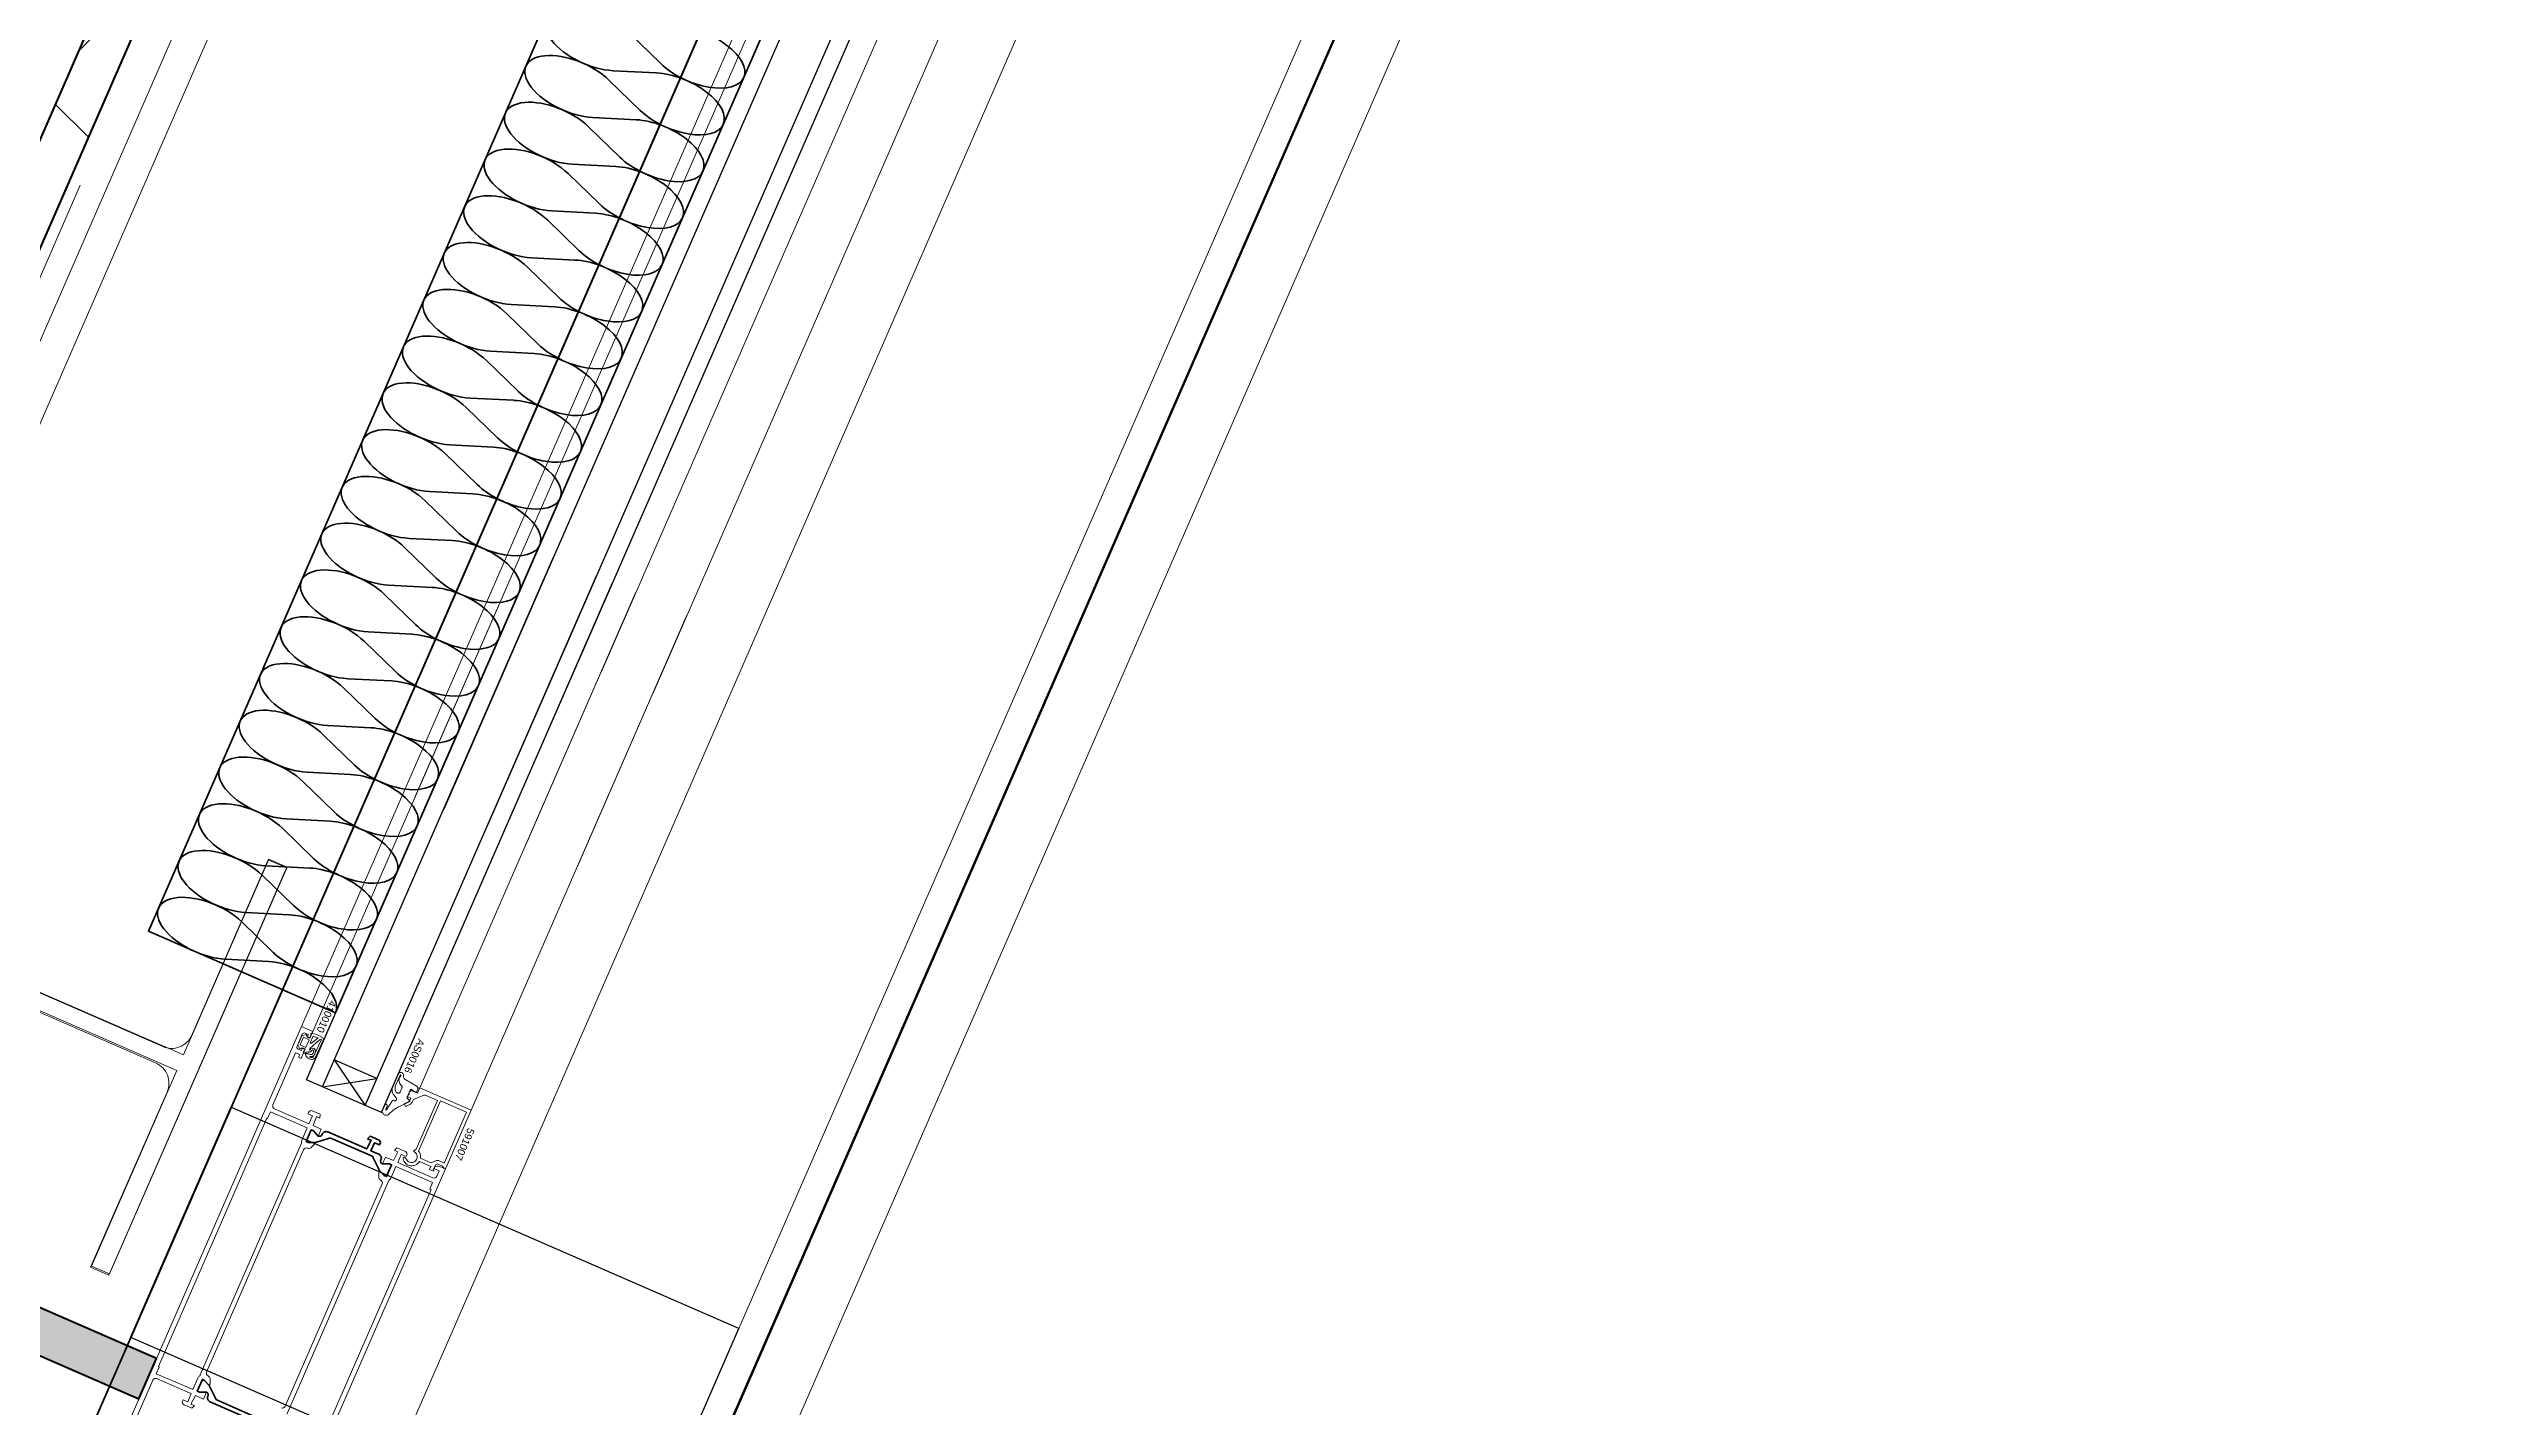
# Model space of a CAD drawing. Header units: millimetres. Extents: x -37281 to 954596, y -59787 to 956680.
# Drawn here: x 6685 to 7518, y -12154 to -11689 of the extents above; entities that cross this region are included whole.
import ezdxf
from ezdxf.enums import TextEntityAlignment as Align

# ---------------------------------------------------------------- set-up
doc = ezdxf.new("R2010")
doc.units = ezdxf.units.MM
doc.header["$MEASUREMENT"] = 0
doc.linetypes.add('Dot & Dashed', pattern=[670.277762, 352.777767, -176.388884, 0, -141.111112])
doc.linetypes.add('Double Dashed', pattern=[1093.611073, 529.166651, -211.666656, 141.111112, -211.666656])
for name, color, linetype, lineweight in [('0_Pen_No__2', 8, 'Continuous', 15), ('0_Pen_No__4', 7, 'Continuous', 20), ('0_Pen_No__5', 7, 'Continuous', 25), ('0_Pen_No__6', 7, 'Continuous', 35), ('0_Pen_No__7', 7, 'Continuous', 35), ('0_Pen_No__9', 7, 'Continuous', 13), ('A-25-M_Curtain_Wall_Pen_No__85', 8, 'Continuous', 20), ('COLUMN.IFC Import_Pen_No__2', 8, 'Continuous', 15), ('New_A-20-M_Floor_Slab_Pen_No__89', 8, 'Continuous', 20), ('New_A-20-M_Roof_Pen_No__93', 8, 'Continuous', 13), ('New_A-25-M_Curtain_Wall_Pen_No__90', 8, 'Continuous', 20), ('New_A-25-M_Wall_Ext_Pen_No__87', 8, 'Continuous', 20), ('New_A-25-M_Wall_Int_Pen_No__155', 5, 'Continuous', 35), ('New_ArchiCAD Windows_Pen_No__3', 7, 'Continuous', 18), ('New_ArchiCAD Zone Stamps_Pen_No__9', 7, 'Continuous', 13)]:
    doc.layers.add(name, color=color, linetype=linetype, lineweight=lineweight)
for name, color, linetype, lineweight, true_color in [('0_Pen_No__40', 7, 'Continuous', 35, 0x2a2a2a), ('0_Pen_No__54', 7, 'Continuous', 35, 0x444444), ('A-25-M_Wall_Int_Pen_No__107', 7, 'Continuous', 15, 0xa6a6a6), ('A-25-M_Wall_Int_Pen_No__27', 7, 'Continuous', 50, 0x2a2a2a), ('New_A-15-MG_Structural_Grid_Phase_2_Pen_No__222', 7, 'Continuous', 13, 0x65af33), ('New_A-25-M_Curtain_Wall_Pen_No__69', 7, 'Continuous', 20, 0x606060), ('New_A-25-M_Wall_Int_Pen_No__27', 7, 'Continuous', 50, 0x2a2a2a), ('New_A-35-M_FFE-Zone_Pen_No__74', 7, 'Continuous', 20, 0x606060), ('New_ArchiCAD Windows_Pen_No__23', 7, 'Continuous', 30, 0x2a2a2a)]:
    doc.layers.add(name, color=color, linetype=linetype, lineweight=lineweight, true_color=true_color)
for name, color, linetype in [('A-25-M_Wall_Int', 7, 'Continuous'), ('COLUMN.IFC Import', 7, 'Continuous'), ('New_A-15-MG_Structural_Grid_Phase_2', 7, 'Continuous'), ('New_A-20-M_Floor_Slab', 7, 'Continuous'), ('New_A-20-M_Roof', 7, 'Continuous'), ('New_A-25-M_Curtain_Wall', 7, 'Continuous'), ('New_A-25-M_Wall_Ext', 7, 'Continuous'), ('New_A-25-M_Wall_Int', 7, 'Continuous'), ('New_A-35-M_FFE-Zone', 7, 'Continuous'), ('New_ArchiCAD Windows', 7, 'Continuous')]:
    doc.layers.add(name, color=color, linetype=linetype)
doc.styles.add('GENERATED_STYLE_2', font='')
doc.styles.add('GENERATED_STYLE_3', font='')
doc.styles.add('GENERATED_STYLE_4', font='')
doc.styles.get('GENERATED_STYLE_2').set_extended_font_data('Arial', bold=True)
doc.styles.get('GENERATED_STYLE_3').set_extended_font_data('Arial')
doc.styles.get('GENERATED_STYLE_4').set_extended_font_data('Swis721 BT')
doc.dimstyles.new('GENERATED_STYLE__2', dxfattribs={"dimtxt": 0.18, "dimasz": 273.6, "dimexe": 0.18, "dimexo": 0.0625, "dimgap": 0.09, "dimtad": 0, "dimtih": 1, "dimtoh": 1, "dimdec": 4, "dimzin": 0, "dimdsep": 46, "dimcen": 0.09, "dimadec": 0, "dimazin": 0, "dimtfac": 1, "dimtdec": 4, "dimtmove": 0, "dimatfit": 3, "dimldrblk": 'ARROWHEAD_5', "dimfxl": 1, "dimtolj": 1, "dimtzin": 0, "dimarcsym": 0})

# ---------------------------------------------------------------- blocks, each defined once
blk = doc.blocks.new('Wall_2_3', base_point=(10092.6, -4631.3))
at = {"layer": 'New_A-25-M_Wall_Ext_Pen_No__87', "linetype": 'Continuous', "flags": 128}
for points in [[(10000.93, -4591.33), (2142.47, -22613.27)], [(2234.14, -22653.24), (10092.6, -4631.3)]]:
    blk.add_lwpolyline(points, dxfattribs=at)
blk = doc.blocks.new('Wall_4_3', base_point=(9982.59, -4632.6))
at = {"layer": 'New_A-25-M_Wall_Ext_Pen_No__87', "linetype": 'Continuous', "flags": 128}
for points in [[(4871.77, -16353.33), (9982.59, -4632.6)], [(7915.52, -8960.24), (4720.52, -16287.38)]]:
    blk.add_lwpolyline(points, dxfattribs=at)
blk = doc.blocks.new('Single Office_INB 2113_11_3', base_point=(4956.91, -9895.45))
at = {"layer": 'New_A-35-M_FFE-Zone_Pen_No__74', "linetype": 'Continuous'}
blk.add_line((6607.79, -11889.99), (7507.12, -9827.54), dxfattribs=at)
at = {"layer": 'New_ArchiCAD Zone Stamps_Pen_No__9'}
for tag, height, style, p in [('ROOM_NAME', 250, 'GENERATED_STYLE_2', (4455.73, -8801.04)), ('zoneNameLine2', 250, 'GENERATED_STYLE_2', (4267.3, -9233.17)), ('ROOM_NUMBER', 200, 'GENERATED_STYLE_3', (4078.87, -9653.88)), ('measuredAreaCode', 200, 'GENERATED_STYLE_3', (3921.84, -10013.99)), ('DUMMY_649', 200, 'GENERATED_STYLE_3', (4229.25, -10148.03)), ('DUMMY_650', 200, 'GENERATED_STYLE_3', (4578.76, -10300.44)), ('DUMMY_651', 133.33, 'GENERATED_STYLE_3', (4858.05, -10406.98))]:
    blk.add_attdef(tag, text='', height=height, rotation=336.44041, dxfattribs=dict(at, style=style)).set_placement(p, align=Align.TOP_LEFT)
blk = doc.blocks.new('Slab_4_3', base_point=(-34879.65, -33019.01))
at = {"layer": 'New_A-20-M_Floor_Slab_Pen_No__89', "linetype": 'Continuous', "flags": 128}
blk.add_lwpolyline([(19341.14, -30335.29), (10989.45, -26693.54), (10933.09, -26822.78), (1863.41, -22867.95), (9871.66, -4502.51), (4224.74, -2040.17), (4132.95, -2000.14), (2145.42, -6558.18), (-3141.98, -4252.62), (-10743.58, -11326.43), (-11126.43, -10915.01), (-34879.65, -33019.01)], dxfattribs=at)
blk = doc.blocks.new('Slab_8_3', base_point=(10933.09, -26822.78))
at = {"layer": 'New_A-20-M_Floor_Slab_Pen_No__89', "linetype": 'Continuous', "flags": 128}
blk.add_lwpolyline([(10933.09, -26822.78), (1863.41, -22867.95), (9871.66, -4502.51), (18941.33, -8457.33)], close=True, dxfattribs=at)
blk = doc.blocks.new('Triple Window 19[15]_3')
at = {"layer": 'New_ArchiCAD Windows_Pen_No__23', "linetype": 'Continuous'}
for p, q in [((6747.47, -12051.74), (6730.29, -12091.16)), ((6921.64, -12127.69), (6747.47, -12051.74)), ((6730.29, -12091.16), (6713.1, -12130.58)), ((6713.1, -12130.58), (6887.26, -12206.52)), ((6904.45, -12167.1), (6921.64, -12127.69))]:
    blk.add_line(p, q, dxfattribs=at)
at = {"layer": 'New_ArchiCAD Windows_Pen_No__3', "linetype": 'Continuous'}
for p, q in [((6958.76, -11154.4), (6019.46, -13308.51)), ((7090.02, -11266.18), (6747.47, -12051.74)), ((7293.33, -11300.29), (6354.03, -13454.4)), ((6921.64, -12127.69), (7264.18, -11342.12)), ((6713.1, -12130.58), (6375.55, -12904.68))]:
    blk.add_line(p, q, dxfattribs=at)
blk = doc.blocks.new('Wall_139_3', base_point=(10165.92, -4712.54))
at = {"layer": 'New_ArchiCAD Windows', "color": 251, "linetype": 'Continuous', "lineweight": 20, "true_color": 0x606060}
blk.add_blockref('Triple Window 19[15]_3', (0, 0), dxfattribs=at)
blk = doc.blocks.new('Wall_153_3', base_point=(6947.81, -11110.22))
at = {"layer": 'New_A-25-M_Wall_Int_Pen_No__155', "linetype": 'Continuous'}
h = blk.add_hatch(dxfattribs=at)
h.set_pattern_fill('Grid_5x5_Diagonal_0003', color=256, style=0, pattern_type=2)
h.set_pattern_definition([(45, (0, 0), (-35.35534, 35.35534), []), (135, (0, 0), (35.35534, 35.35534), [])])
h.paths.add_polyline_path([(6947.81, -11110.22), (6606.59, -11892.74), (6620.34, -11898.74), (6955.56, -11129.96)])
at = {"layer": 'New_A-25-M_Wall_Int_Pen_No__27', "linetype": 'Continuous', "flags": 128}
for points in [[(6947.81, -11110.22), (6606.59, -11892.74)], [(6620.34, -11898.74), (6955.56, -11129.96)], [(6606.59, -11892.74), (6620.34, -11898.74)]]:
    blk.add_lwpolyline(points, dxfattribs=at)
blk = doc.blocks.new('Wall_191_3', base_point=(6548.92, -12062.53))
at = {"layer": 'A-25-M_Wall_Int_Pen_No__107', "linetype": 'Continuous'}
blk.add_hatch(color=256, dxfattribs=at).paths.add_polyline_path([(6529.18, -12070.28), (6716.01, -12151.75), (6722, -12138), (6548.92, -12062.53)])
at = {"layer": 'A-25-M_Wall_Int_Pen_No__27', "linetype": 'Continuous', "flags": 128}
for points in [[(6722, -12138), (6548.92, -12062.53)], [(6529.18, -12070.28), (6716.01, -12151.75)], [(6716.01, -12151.75), (6722, -12138)]]:
    blk.add_lwpolyline(points, dxfattribs=at)
blk = doc.blocks.new('Morph_1_3')
at = {"layer": 'New_A-20-M_Roof_Pen_No__93', "linetype": 'Continuous', "flags": 128}
blk.add_lwpolyline([(2064.53, -22792.01), (10012.82, -4564.06)], dxfattribs=at)
blk = doc.blocks.new('Column 33')
at = {"layer": 'COLUMN.IFC Import_Pen_No__2', "linetype": 'Continuous'}
for p, q in [((-2.904, 76.2), (-76.1, 76.2)), ((-76.1, 76.2), (-76.1, 69.4)), ((-2.9, 69.4), (-2.904, 76.2)), ((-2.904, 76.2), (76.1, 76.2)), ((76.1, 76.2), (76.1, 69.4)), ((-76.1, 69.4), (-2.9, 69.4)), ((-2.9, 57.8), (-2.9, 69.4)), ((76.1, 69.4), (2.9, 69.4)), ((2.9, 69.4), (2.9, -69.4)), ((-2.9, -69.4), (-2.9, 57.8)), ((-76.1, -76.2), (-76.1, -69.4)), ((-76.1, -69.4), (-2.9, -69.4)), ((2.9, -69.4), (76.1, -69.4)), ((76.1, -69.4), (76.1, -76.2)), ((76.1, -76.2), (-76.1, -76.2))]:
    blk.add_line(p, q, dxfattribs=at)
blk = doc.blocks.new('Column 34')
at = {"layer": 'COLUMN.IFC Import_Pen_No__2', "linetype": 'Continuous'}
for p, q in [((-2.904, 76.2), (-76.1, 76.2)), ((-76.1, 76.2), (-76.1, 69.4)), ((-2.9, 69.4), (-2.904, 76.2)), ((-2.904, 76.2), (76.1, 76.2)), ((76.1, 76.2), (76.1, 69.4)), ((-76.1, 69.4), (-2.9, 69.4)), ((-2.9, 57.8), (-2.9, 69.4)), ((76.1, 69.4), (2.9, 69.4)), ((2.9, 69.4), (2.9, -69.4)), ((-2.9, -69.4), (-2.9, 57.8)), ((-76.1, -76.2), (-76.1, -69.4)), ((-76.1, -69.4), (-2.9, -69.4)), ((2.9, -69.4), (76.1, -69.4)), ((76.1, -69.4), (76.1, -76.2)), ((76.1, -76.2), (-76.1, -76.2))]:
    blk.add_line(p, q, dxfattribs=at)
blk = doc.blocks.new('Beam_4_3', base_point=(10000.93, -4591.33))
at = {"layer": 'New_A-25-M_Curtain_Wall_Pen_No__69', "linetype": 'Dot & Dashed'}
blk.add_line((10000.93, -4591.33), (2142.47, -22613.27), dxfattribs=at)
at = {"layer": 'New_A-25-M_Curtain_Wall_Pen_No__90', "linetype": 'Continuous'}
for p, q in [((10000.93, -4591.33), (2142.47, -22613.27)), ((10203.2, -4679.52), (2344.74, -22701.46))]:
    blk.add_line(p, q, dxfattribs=at)
blk = doc.blocks.new('ARROWHEAD_5')
at = {"color": 0, "linetype": 'Continuous', "lineweight": 0}
blk.add_line((0, 0), (-1, 0), dxfattribs=at)
blk.add_solid([(-1, 0.2679), (0, 0), (-1, -0.2679), (-1, 0.2679)], dxfattribs=at)
blk = doc.blocks.new('Standard grid marker[55]_3', base_point=(12179.47, 840.07))
at = {"layer": 'New_A-15-MG_Structural_Grid_Phase_2_Pen_No__222', "linetype": 'Double Dashed'}
blk.add_line((11800.31, -29.45), (-2469.84, -32755.44), dxfattribs=at)
at = {"layer": 'New_A-15-MG_Structural_Grid_Phase_2_Pen_No__222', "style": 'GENERATED_STYLE_4'}
for tag, p in [('AC_MarkerText_1_0', (11806.43, 1584.91)), ('AC_MarkerText_1_1', (-3621.73, -33796.76))]:
    blk.add_attdef(tag, text='', height=350, rotation=336.44041, dxfattribs=at).set_placement(p, align=Align.MIDDLE_CENTER)

msp = doc.modelspace()

# ---------------------------------------------------------------- linework, layer by layer
at = {"layer": '0_Pen_No__2', "linetype": 'Continuous', "flags": 128}
for points in [[(6707.72, -12170.77), (6771.67, -12024.11), (6775.61, -12025.83), (6774.61, -12028.12), (6773.69, -12027.72), (6774.09, -12026.8), (6772.99, -12026.32, 0.414214), (6771.94, -12026.74), (6770.18, -12030.77, 0.414214), (6770.59, -12031.82), (6771.69, -12032.3), (6772.09, -12031.39), (6773.01, -12031.79), (6771.61, -12035), (6770.7, -12034.6), (6771.1, -12033.68), (6769.72, -12033.08), (6761.93, -12050.95, 0.414214), (6762.44, -12052.27), (6774.27, -12057.43), (6775.47, -12054.68), (6773.91, -12054), (6774.11, -12053.54, -0.414214), (6775.42, -12053.02), (6778.13, -12054.2), (6778.05, -12055.48), (6776.85, -12054.95), (6775.73, -12058.07), (6778.48, -12059.27), (6777.44, -12061.65), (6775.83, -12059.85), (6775.09, -12059.53), (6773.34, -12063.57), (6774.07, -12063.89), (6776.49, -12063.85), (6776.21, -12064.49), (6774.89, -12065.68, -0.294108), (6773.82, -12065.85), (6773.77, -12065.83, 0.414214), (6772.45, -12066.34), (6739.2, -12142.61, 0.414214), (6739.71, -12143.93), (6739.76, -12143.95, -0.294108), (6740.37, -12144.85), (6740.39, -12146.62), (6740.11, -12147.26), (6738.5, -12145.47), (6737.76, -12145.15), (6736, -12149.18), (6736.74, -12149.5), (6739.15, -12149.46), (6738.11, -12151.85), (6735.36, -12150.65), (6733.84, -12153.58), (6735.04, -12154.11), (6734.16, -12155.03), (6731.46, -12153.85, -0.414214), (6730.94, -12152.54), (6731.14, -12152.08), (6732.7, -12152.76), (6733.9, -12150.01), (6732.48, -12149.39), (6722.07, -12144.85, 0.414214), (6720.76, -12145.37), (6712.96, -12163.24)], [(6777.11, -12173.76), (6821.07, -12072.93), (6819.34, -12072.17, 0.198912), (6817.81, -12072.14), (6817.28, -12072.35), (6817.27, -12072.9), (6818.92, -12073.62), (6818.12, -12075.46, -0.414214), (6816.8, -12075.97), (6804.7, -12070.7), (6805.9, -12067.95), (6807.64, -12068.71), (6807.84, -12068.25, 0.414214), (6807.32, -12066.93), (6804.44, -12065.67), (6803.56, -12066.6), (6804.75, -12067.12), (6803.23, -12070.06), (6800.48, -12068.86), (6799.44, -12071.24), (6801.86, -12071.2), (6802.59, -12071.52), (6800.84, -12075.56), (6800.1, -12075.24), (6798.49, -12073.44), (6798.21, -12074.08), (6798.23, -12075.86, 0.294108), (6798.83, -12076.76), (6798.88, -12076.78, -0.414214), (6799.4, -12078.1), (6766.15, -12154.36, -0.414214), (6764.83, -12154.88)], [(6766.84, -12157.02, -0.112281), (6766.92, -12156.59), (6801.56, -12077.15, -0.112281), (6801.82, -12076.79, 0.112281), (6802.36, -12076.06), (6804.1, -12072.07), (6816.66, -12077.55), (6815.66, -12079.84), (6816.12, -12080.04), (6778.95, -12165.29), (6778.49, -12165.09), (6777.49, -12167.38), (6765.81, -12162.28)]]:
    msp.add_lwpolyline(points, format="xyb", dxfattribs=at)
for points in [[(6807.06, -12068.85), (6806.54, -12069.07), (6806.59, -12069.52), (6806.72, -12069.96), (6806.91, -12070.38), (6807.16, -12070.76), (6807.47, -12071.1), (6807.83, -12071.39), (6808.22, -12071.62), (6808.71, -12071.79), (6809.21, -12071.87), (6809.72, -12071.87), (6810.22, -12071.79), (6810.71, -12071.62), (6811.16, -12071.38), (6811.56, -12071.07), (6811.9, -12070.69), (6812.14, -12070.39), (6816.09, -12072.11), (6815.65, -12073.11), (6816.93, -12073.67), (6817.09, -12073.31), (6816.91, -12073.23), (6817.67, -12071.49), (6818.32, -12071.23), (6820.11, -12072.01), (6820.66, -12072.75), (6821.18, -12072.69), (6829.85, -12052.8), (6812.25, -12045.12), (6811.45, -12046.96), (6809.34, -12046.04), (6808.66, -12046.6), (6808.68, -12046.77), (6808.67, -12046.93), (6808.64, -12047.09), (6808.59, -12047.24), (6808.51, -12047.39), (6808.4, -12047.51), (6808.28, -12047.62), (6808.14, -12047.71), (6808.16, -12048.25), (6809.17, -12048.69), (6808.71, -12049.74), (6806.92, -12050.63), (6807.37, -12051.53), (6808.83, -12050.8), (6809.07, -12050.66), (6809.29, -12050.49), (6809.48, -12050.28), (6809.64, -12050.06), (6809.77, -12049.81), (6810.09, -12049.09), (6813.65, -12047.69), (6813.8, -12047.64), (6813.96, -12047.62), (6814.12, -12047.63), (6814.27, -12047.65), (6814.42, -12047.71), (6818.34, -12049.42)], [(6818.34, -12049.42), (6811.03, -12066.19), (6810.09, -12066.88), (6810.47, -12067.11), (6810.74, -12067.31), (6810.97, -12067.55), (6811.16, -12067.82), (6811.3, -12068.13), (6811.38, -12068.45), (6811.41, -12068.78), (6811.38, -12069.12), (6811.3, -12069.44), (6811.16, -12069.74), (6810.97, -12070.02), (6810.74, -12070.25), (6810.47, -12070.45), (6810.17, -12070.6), (6809.85, -12070.69), (6809.52, -12070.73), (6809.19, -12070.71), (6808.86, -12070.64), (6808.56, -12070.51), (6808.27, -12070.33), (6808.03, -12070.1), (6807.82, -12069.84), (6807.67, -12069.54), (6807.06, -12068.85)]]:
    msp.add_lwpolyline(points, dxfattribs=at)
msp.add_lwpolyline([(6733.16, -12148.05), (6734.5, -12148.63), (6736.24, -12144.65, -0.112281), (6736.78, -12143.91, 0.112281), (6737.04, -12143.56), (6771.68, -12064.12, 0.112281), (6771.76, -12063.68, -0.112281), (6771.93, -12062.79), (6773.67, -12058.8), (6761.11, -12053.33), (6760.11, -12055.62), (6759.84, -12055.5), (6722.66, -12140.75), (6722.94, -12140.87), (6721.94, -12143.16)], format="xyb", close=True, dxfattribs=at)
msp.add_lwpolyline([(6819.38, -12049.54), (6828.27, -12053.42), (6820.64, -12070.93), (6818.73, -12070.09), (6818.58, -12070.04), (6818.42, -12070.01), (6818.27, -12070.01), (6818.11, -12070.03), (6817.96, -12070.08), (6816.11, -12070.81), (6812.53, -12069.24), (6812.56, -12068.72), (6812.51, -12068.21), (6812.37, -12067.7), (6812.15, -12067.23), (6811.85, -12066.81)], close=True, dxfattribs=at)
at = {"layer": '0_Pen_No__4', "linetype": 'Continuous', "flags": 128}
msp.add_lwpolyline([(6705.66, -12109.38), (6699.42, -12106.66), (6725.63, -12046.58, 0.414214), (6721.7, -12036.57), (6608.4, -11987.17, 0.414214), (6598.39, -11991.1), (6572.19, -12051.19), (6565.96, -12048.47), (6626.88, -11908.77), (6633.11, -11911.49), (6606.91, -11971.58, 0.414214), (6610.84, -11981.58), (6724.13, -12030.98, 0.414214), (6734.14, -12027.05), (6760.34, -11966.97), (6766.57, -11969.69)], format="xyb", close=True, dxfattribs=at)
at = {"layer": '0_Pen_No__40', "linetype": 'Continuous'}
msp.add_line((9735.36, -5700.74), (2596.69, -22071.98), dxfattribs=at)
at = {"layer": '0_Pen_No__5', "linetype": 'Continuous'}
for p, q in [((7106.78, -11277.85), (6840.87, -11887.67)), ((7112.28, -11280.25), (6846.37, -11890.06)), ((7126.95, -11286.65), (6861.04, -11896.46)), ((7132.45, -11289.04), (6866.54, -11898.86)), ((6773.43, -12042.33), (6852.63, -11860.7)), ((6778.93, -12044.73), (6858.13, -11863.1)), ((6852.63, -11860.7), (6814.96, -11947.09)), ((6858.13, -11863.1), (6820.46, -11949.49)), ((6793.6, -12051.13), (6872.8, -11869.49)), ((6799.1, -12053.53), (6878.3, -11871.89)), ((6872.8, -11869.49), (6835.13, -11955.88)), ((6878.3, -11871.89), (6840.63, -11958.28)), ((6797.59, -12041.96), (6782.93, -12035.57)), ((6782.93, -12035.57), (6793.6, -12051.13)), ((6799.1, -12053.53), (6773.43, -12042.33)), ((6778.93, -12044.73), (6797.59, -12041.96))]:
    msp.add_line(p, q, dxfattribs=at)
at = {"layer": '0_Pen_No__54', "linetype": 'Continuous'}
for p, q in [((6884.12, -11683.41), (6894.85, -11693.82)), ((6893.46, -11697.03), (6878.52, -11696.24)), ((6877.13, -11699.45), (6887.86, -11709.86)), ((6870.13, -11715.49), (6880.87, -11725.9)), ((6886.46, -11713.07), (6871.53, -11712.28)), ((6863.14, -11731.53), (6873.87, -11741.94)), ((6879.47, -11729.11), (6864.53, -11728.32)), ((6856.14, -11747.57), (6866.88, -11757.98)), ((6872.47, -11745.15), (6857.54, -11744.37)), ((6849.15, -11763.62), (6859.88, -11774.02)), ((6865.48, -11761.19), (6850.55, -11760.41)), ((6842.15, -11779.66), (6852.89, -11790.06)), ((6858.48, -11777.23), (6843.55, -11776.45)), ((6835.16, -11795.7), (6845.89, -11806.11)), ((6851.49, -11793.27), (6836.56, -11792.49)), ((6828.16, -11811.74), (6838.9, -11822.15)), ((6844.49, -11809.31), (6829.56, -11808.53)), ((6821.17, -11827.78), (6831.9, -11838.19)), ((6837.5, -11825.36), (6822.57, -11824.57)), ((6830.5, -11841.4), (6815.57, -11840.61)), ((6814.17, -11843.82), (6824.91, -11854.23)), ((6823.51, -11857.44), (6808.58, -11856.65)), ((6807.18, -11859.86), (6817.91, -11870.27)), ((6816.51, -11873.48), (6801.58, -11872.7)), ((6800.18, -11875.9), (6810.92, -11886.31)), ((6809.52, -11889.52), (6794.59, -11888.74)), ((6793.19, -11891.95), (6803.92, -11902.35)), ((6802.52, -11905.56), (6787.59, -11904.78)), ((6786.19, -11907.99), (6796.93, -11918.4)), ((6779.2, -11924.03), (6789.93, -11934.44)), ((6795.53, -11921.6), (6780.6, -11920.82)), ((6772.2, -11940.07), (6782.94, -11950.48)), ((6788.53, -11937.64), (6773.6, -11936.86)), ((6765.21, -11956.11), (6775.94, -11966.52)), ((6781.54, -11953.69), (6766.61, -11952.9)), ((6758.21, -11972.15), (6768.95, -11982.56)), ((6774.54, -11969.73), (6759.61, -11968.94)), ((6751.22, -11988.19), (6761.95, -11998.6)), ((6767.55, -11985.77), (6752.62, -11984.98)), ((6760.55, -12001.81), (6745.62, -12001.03))]:
    msp.add_line(p, q, dxfattribs=at)
at = {"layer": '0_Pen_No__54', "linetype": 'Continuous', "flags": 128}
msp.add_lwpolyline([(6783.42, -12019.42), (7097.02, -11300.24), (7032.86, -11272.26), (6719.26, -11991.44)], close=True, dxfattribs=at)
at = {"layer": '0_Pen_No__54', "linetype": 'Continuous'}
for centre, start_param, end_param in [((6871.7, -11685.63), 0.927295, 5.35589), ((6907.28, -11691.6), 0, 2.214297), ((6864.7, -11701.67), 0.927295, 5.35589), ((6900.28, -11707.64), 0, 2.214297), ((6907.28, -11691.6), 4.068888, 6.283185), ((6857.71, -11717.71), 0.927295, 5.35589), ((6893.29, -11723.68), 0, 2.214297), ((6900.28, -11707.64), 4.068888, 6.283185), ((6850.71, -11733.75), 0.927295, 5.35589), ((6886.29, -11739.72), 0, 2.214297), ((6893.29, -11723.68), 4.068888, 6.283185), ((6843.72, -11749.79), 0.927295, 5.35589), ((6879.3, -11755.76), 0, 2.214297), ((6886.29, -11739.72), 4.068888, 6.283185), ((6836.72, -11765.83), 0.927295, 5.35589), ((6872.3, -11771.8), 0, 2.214297), ((6879.3, -11755.76), 4.068888, 6.283185), ((6829.73, -11781.88), 0.927295, 5.35589), ((6872.3, -11771.8), 4.068888, 6.283185), ((6865.31, -11787.85), 0, 2.214297), ((6822.73, -11797.92), 0.927295, 5.35589), ((6865.31, -11787.85), 4.068888, 6.283185), ((6858.31, -11803.89), 0, 2.214297), ((6815.74, -11813.96), 0.927295, 5.35589), ((6858.31, -11803.89), 4.068888, 6.283185), ((6851.32, -11819.93), 0, 2.214297), ((6808.74, -11830), 0.927295, 5.35589), ((6851.32, -11819.93), 4.068888, 6.283185), ((6844.32, -11835.97), 0, 2.214297), ((6801.75, -11846.04), 0.927295, 5.35589), ((6844.32, -11835.97), 4.068888, 6.283185), ((6837.33, -11852.01), 0, 2.214297), ((6794.75, -11862.08), 0.927295, 5.35589), ((6830.33, -11868.05), 0, 2.214297), ((6837.33, -11852.01), 4.068888, 6.283185), ((6787.76, -11878.12), 0.927295, 5.35589), ((6823.34, -11884.09), 0, 2.214297), ((6830.33, -11868.05), 4.068888, 6.283185), ((6780.77, -11894.17), 0.927295, 5.35589), ((6816.35, -11900.13), 0, 2.214297), ((6823.34, -11884.09), 4.068888, 6.283185), ((6773.77, -11910.21), 0.927295, 5.35589), ((6809.35, -11916.18), 0, 2.214297), ((6816.35, -11900.13), 4.068888, 6.283185), ((6766.78, -11926.25), 0.927295, 5.35589), ((6802.36, -11932.22), 0, 2.214297), ((6809.35, -11916.18), 4.068888, 6.283185), ((6759.78, -11942.29), 0.927295, 5.35589), ((6795.36, -11948.26), 0, 2.214297), ((6802.36, -11932.22), 4.068888, 6.283185), ((6752.79, -11958.33), 0.927295, 5.35589), ((6788.37, -11964.3), 0, 2.214297), ((6795.36, -11948.26), 4.068888, 6.283185), ((6745.79, -11974.37), 0.927295, 5.35589), ((6781.37, -11980.34), 0, 2.214297), ((6788.37, -11964.3), 4.068888, 6.283185), ((6738.8, -11990.41), 0.927295, 5.35589), ((6781.37, -11980.34), 4.068888, 6.283185), ((6774.38, -11996.38), 0, 2.214297), ((6774.38, -11996.38), 4.068888, 6.283185), ((6767.38, -12012.42), 0, 2.214297)]:
    msp.add_ellipse(centre, major_axis=(16.04, -6.99), ratio=0.5, start_param=start_param, end_param=end_param, dxfattribs=at)
at = {"layer": '0_Pen_No__6', "linetype": 'Continuous', "flags": 128}
msp.add_lwpolyline([(6798.48, -12073.46), (6800.1, -12075.24), (6800.84, -12075.56), (6802.59, -12071.52), (6801.86, -12071.2), (6799.44, -12071.24, -0.414214), (6798.93, -12069.93), (6798.97, -12069.83, 0.414214), (6798.19, -12067.86), (6795.53, -12066.7), (6796.73, -12063.95), (6798.47, -12064.71), (6798.67, -12064.25, 0.414214), (6798.16, -12062.93), (6795.27, -12061.68), (6794.39, -12062.6), (6795.59, -12063.12), (6794.07, -12066.06), (6780.78, -12060.26, 0.414214), (6778.8, -12061.04), (6778.76, -12061.13, -0.414214), (6777.44, -12061.65), (6775.83, -12059.85), (6775.09, -12059.53), (6773.34, -12063.57), (6774.07, -12063.89), (6776.48, -12063.87), (6781.36, -12062.41, -0.176327), (6782.04, -12062.45), (6795.73, -12068.42, -0.176327), (6796.22, -12068.89)], format="xyb", close=True, dxfattribs=at)
msp.add_lwpolyline([(6753.7, -12158.64), (6740.41, -12152.85, -0.414214), (6739.63, -12150.87), (6739.67, -12150.78, 0.414214), (6739.15, -12149.46), (6736.74, -12149.5), (6736, -12149.18), (6737.76, -12145.15), (6738.5, -12145.47), (6740.12, -12147.24), (6742.38, -12151.81, 0.176327), (6742.87, -12152.28), (6756.56, -12158.25, 0.176327)], format="xyb", dxfattribs=at)
at = {"layer": '0_Pen_No__9', "linetype": 'Continuous'}
for p, q in [((7092.23, -11288.96), (6832.72, -11884.11)), ((7096.17, -11290.68), (6836.66, -11885.83)), ((7135.24, -11304.4), (6874.51, -11902.33)), ((7152.84, -11312.08), (6892.11, -11910.01)), ((6771.67, -12024.11), (6844.47, -11857.14)), ((6775.61, -12025.83), (6848.42, -11858.86)), ((6848.42, -11858.86), (6810.74, -11945.25)), ((6812.25, -12045.12), (6886.27, -11875.37)), ((6886.27, -11875.37), (6848.6, -11961.76)), ((6829.85, -12052.8), (6903.87, -11883.04)), ((6903.87, -11883.04), (6866.2, -11969.43))]:
    msp.add_line(p, q, dxfattribs=at)
at = {"layer": '0_Pen_No__9', "linetype": 'Continuous', "flags": 128}
for points in [[(6776.52, -12034.55), (6779.18, -12028.78), (6779.4, -12028.2), (6778.82, -12027.97), (6778.89, -12027.81), (6778.74, -12027.72), (6777.66, -12027.15), (6776.52, -12026.73), (6775.33, -12026.46), (6775.05, -12026.42), (6774.72, -12027.95), (6773.41, -12027.38), (6773.53, -12027.1), (6773.29, -12026.83), (6771.82, -12027.26), (6770.48, -12030.33), (6771.17, -12031.7), (6771.53, -12031.69), (6771.65, -12031.41), (6772.96, -12031.98), (6772.31, -12032.92), (6772.96, -12033.38), (6773.33, -12032.85), (6773.95, -12032.76), (6774.06, -12032.81), (6774.17, -12032.85), (6774.29, -12032.86), (6774.41, -12032.86), (6774.53, -12032.84), (6774.64, -12032.8), (6774.74, -12032.74), (6774.9, -12032.65), (6775.05, -12032.54), (6775.17, -12032.41), (6775.27, -12032.26), (6775.34, -12032.09), (6775.71, -12032.08), (6775.79, -12032.3), (6775.83, -12032.52), (6775.83, -12032.75), (6775.79, -12032.97), (6775.73, -12033.19), (6775.63, -12033.39), (6775.54, -12033.49), (6775.44, -12033.58), (6775.32, -12033.65), (6775.19, -12033.7), (6775.06, -12033.72), (6774.93, -12033.73), (6774.79, -12033.7), (6774.56, -12033.68), (6774.33, -12033.62), (6774.11, -12033.52), (6773.9, -12033.4), (6773.72, -12033.24), (6773.07, -12033.59), (6773.21, -12033.98), (6773.42, -12034.35), (6773.69, -12034.67), (6774, -12034.95), (6774.36, -12035.16), (6774.76, -12035.31), (6775.17, -12035.4), (6775.41, -12035.38), (6775.64, -12035.33), (6775.86, -12035.23), (6776.07, -12035.11), (6776.25, -12034.95), (6776.4, -12034.76)], [(6774.37, -12028.67), (6772.35, -12027.79), (6771.23, -12030.36), (6773.25, -12031.24)], [(6778.47, -12028.77), (6775.85, -12034.36), (6775.76, -12034.47), (6775.64, -12034.56), (6775.52, -12034.63), (6775.38, -12034.68), (6775.24, -12034.71), (6775.09, -12034.71), (6774.95, -12034.7), (6774.81, -12034.65), (6774.68, -12034.59), (6774.56, -12034.51), (6774.63, -12034.35), (6774.87, -12034.39), (6775.11, -12034.39), (6775.34, -12034.35), (6775.56, -12034.27), (6775.77, -12034.16), (6775.96, -12034.01), (6776.12, -12033.84), (6776.28, -12033.52), (6776.39, -12033.17), (6776.43, -12032.82), (6776.42, -12032.46), (6776.36, -12032.11), (6776.23, -12031.77), (6776.06, -12031.46), (6774.82, -12031.76), (6774.8, -12032.07), (6774.51, -12032.2), (6774.63, -12031.61), (6777.93, -12028.62), (6778.43, -12028.47), (6778.55, -12028.61)], [(6775.79, -12027.47), (6775.67, -12027.44), (6774.69, -12029.7), (6774.99, -12029.94), (6777.41, -12028.02), (6777.17, -12027.92)], [(6811.35, -12044.67), (6811.45, -12044.76), (6811.53, -12044.86), (6811.59, -12044.98), (6811.64, -12045.1), (6811.66, -12045.24), (6811.66, -12045.37), (6811.64, -12045.5), (6811.6, -12045.63), (6811.25, -12046.43), (6811.22, -12046.47), (6811.19, -12046.51), (6811.15, -12046.55), (6811.11, -12046.58), (6811.06, -12046.6), (6811.01, -12046.61), (6810.96, -12046.61), (6810.91, -12046.6), (6810.86, -12046.59), (6810.82, -12046.57), (6809.4, -12045.74), (6809.36, -12045.72), (6809.31, -12045.7), (6809.26, -12045.7), (6809.21, -12045.7), (6809.16, -12045.71), (6809.11, -12045.73), (6809.07, -12045.76), (6809.03, -12045.79), (6809, -12045.83), (6808.98, -12045.88), (6807.9, -12048.34), (6807.89, -12048.39), (6807.88, -12048.43), (6807.88, -12048.48), (6807.88, -12048.52), (6807.9, -12048.57), (6807.91, -12048.61), (6807.94, -12048.65), (6807.97, -12048.68), (6808.75, -12049.42), (6808.78, -12049.46), (6808.81, -12049.5), (6808.82, -12049.54), (6808.84, -12049.59), (6808.84, -12049.64), (6808.83, -12049.69), (6808.82, -12049.74), (6808.8, -12049.79), (6808.77, -12049.83), (6808.73, -12049.86), (6808.69, -12049.89), (6808.65, -12049.91), (6806.83, -12050.79), (6804.95, -12051.68), (6803.2, -12052.82), (6801.63, -12054.2), (6801.44, -12054.34), (6801.22, -12054.44), (6800.99, -12054.5), (6800.75, -12054.52), (6800.51, -12054.5), (6800.28, -12054.45), (6800.06, -12054.35), (6799.86, -12054.21), (6799.69, -12054.05), (6799.55, -12053.86), (6799.44, -12053.64), (6799.37, -12053.41), (6799.34, -12053.18), (6799.35, -12052.94), (6800.18, -12051.05), (6800.22, -12050.97), (6800.27, -12050.91), (6800.33, -12050.85), (6800.4, -12050.81), (6800.47, -12050.77), (6800.55, -12050.75), (6800.63, -12050.75), (6800.72, -12050.75), (6800.8, -12050.77), (6800.87, -12050.81), (6800.94, -12050.85), (6801, -12050.91), (6801.05, -12050.97), (6801.09, -12051.04), (6801.12, -12051.12), (6801.13, -12051.2), (6801.13, -12051.29), (6801.12, -12051.37), (6801.09, -12051.45), (6800.67, -12052.42), (6800.65, -12052.46), (6800.64, -12052.51), (6800.64, -12052.56), (6800.65, -12052.61), (6800.66, -12052.65), (6800.68, -12052.7), (6800.71, -12052.74), (6800.75, -12052.72), (6800.79, -12052.69), (6800.82, -12052.66), (6800.85, -12052.62), (6802.94, -12049.48), (6802.99, -12049.42), (6803.06, -12049.39), (6803.1, -12049.38), (6803.15, -12049.37), (6803.2, -12049.37), (6803.24, -12049.38), (6803.29, -12049.4), (6803.57, -12049.52), (6803.65, -12049.55), (6803.74, -12049.56), (6803.83, -12049.56), (6803.91, -12049.54), (6803.99, -12049.51), (6804.07, -12049.46), (6804.13, -12049.41), (6804.19, -12049.34), (6804.23, -12049.26), (6804.26, -12049.18), (6804.27, -12049.09), (6804.27, -12049.01), (6804.23, -12048.7), (6804.22, -12048.65), (6804.21, -12048.61), (6804.19, -12048.57), (6804.16, -12048.53), (6803.23, -12047.45), (6803.19, -12047.39), (6803.16, -12047.33), (6803.02, -12047.02), (6802.85, -12046.54), (6802.76, -12046.05), (6802.76, -12045.55), (6802.84, -12045.05), (6803, -12044.58), (6804.8, -12040.45), (6804.87, -12040.31), (6804.98, -12040.18), (6805.1, -12040.07), (6805.24, -12039.97), (6805.39, -12039.91), (6805.55, -12039.87), (6805.72, -12039.85), (6805.88, -12039.87), (6806.04, -12039.91), (6806.19, -12039.98), (6806.33, -12040.07), (6806.45, -12040.18), (6806.55, -12040.31), (6806.63, -12040.46), (6806.68, -12040.62), (6806.71, -12040.78), (6806.71, -12040.95), (6806.71, -12041.19), (6806.74, -12041.43), (6806.82, -12041.66), (6806.93, -12041.88), (6807.07, -12042.07), (6807.24, -12042.24), (6807.44, -12042.38)], [(6805.56, -12046.46), (6805.49, -12046.58), (6805.41, -12046.69), (6805.31, -12046.78), (6805.2, -12046.85), (6805.07, -12046.9), (6804.94, -12046.93), (6804.81, -12046.94), (6804.67, -12046.93), (6804.54, -12046.89), (6804.42, -12046.83), (6804.31, -12046.75), (6804.21, -12046.66), (6804.14, -12046.55), (6803.96, -12046.19), (6803.85, -12045.82), (6803.8, -12045.43), (6803.8, -12045.04), (6803.87, -12044.65), (6804, -12044.28), (6805.55, -12040.73), (6805.56, -12040.71), (6805.58, -12040.69), (6805.59, -12040.67), (6805.62, -12040.66), (6805.64, -12040.65), (6805.66, -12040.64), (6805.69, -12040.64), (6805.71, -12040.64), (6805.74, -12040.65), (6805.76, -12040.66), (6805.78, -12040.67), (6805.8, -12040.69), (6805.81, -12040.71), (6805.82, -12040.73), (6805.83, -12040.75), (6805.84, -12040.78), (6805.84, -12040.8), (6805.83, -12040.82), (6805.82, -12040.85), (6805.68, -12041.18), (6805.66, -12041.23), (6805.63, -12041.26), (6805.6, -12041.29), (6805.56, -12041.32), (6805.52, -12041.34), (6805.47, -12041.36), (6805.43, -12041.36), (6805.38, -12041.36), (6805.34, -12041.44), (6805.22, -12041.81), (6805.15, -12042.19), (6805.14, -12042.57), (6805.19, -12042.95), (6805.29, -12043.32), (6805.46, -12043.67), (6805.67, -12043.99), (6805.93, -12044.27), (6806.01, -12044.36), (6806.08, -12044.46), (6806.13, -12044.58), (6806.17, -12044.69), (6806.18, -12044.82), (6806.18, -12044.94), (6806.16, -12045.06), (6806.12, -12045.18)]]:
    msp.add_lwpolyline(points, close=True, dxfattribs=at)

# ---------------------------------------------------------------- block references
at = {"layer": 'A-25-M_Wall_Int', "color": 250, "lineweight": 50, "true_color": 0x2a2a2a}
msp.add_blockref('Wall_191_3', (6548.92, -12062.53), dxfattribs=at)
at = {"layer": 'COLUMN.IFC Import', "linetype": 'Continuous', "zscale": 1000, "rotation": 66.44041158398767}
for name in ['Column 33', 'Column 34']:
    msp.add_blockref(name, (6666.49, -12008.74), dxfattribs=at)
at = {"layer": 'New_A-15-MG_Structural_Grid_Phase_2', "color": 8, "linetype": 'Continuous', "lineweight": 15}
msp.add_blockref('Standard grid marker[55]_3', (12179.47, 840.07), dxfattribs=at)
at = {"layer": 'New_A-20-M_Floor_Slab', "color": 8, "linetype": 'Continuous', "lineweight": 20}
for name, p in [('Slab_4_3', (-34879.65, -33019.01)), ('Slab_8_3', (10933.09, -26822.78))]:
    msp.add_blockref(name, p, dxfattribs=at)
at = {"layer": 'New_A-20-M_Roof', "linetype": 'Continuous', "lineweight": 0}
msp.add_blockref('Morph_1_3', (0, 0), dxfattribs=at)
at = {"layer": 'New_A-25-M_Curtain_Wall', "color": 8, "lineweight": 20}
msp.add_blockref('Beam_4_3', (10000.93, -4591.33), dxfattribs=at)
at = {"layer": 'New_A-25-M_Wall_Ext', "color": 250, "lineweight": 50, "true_color": 0x2a2a2a}
for name, p in [('Wall_4_3', (9982.59, -4632.6)), ('Wall_139_3', (10165.92, -4712.54)), ('Wall_2_3', (10092.6, -4631.3))]:
    msp.add_blockref(name, p, dxfattribs=at)
at = {"layer": 'New_A-25-M_Wall_Int', "color": 250, "lineweight": 50, "true_color": 0x2a2a2a}
msp.add_blockref('Wall_153_3', (6947.81, -11110.22), dxfattribs=at)
at = {"layer": 'New_A-35-M_FFE-Zone', "linetype": 'Continuous'}
msp.add_blockref('Single Office_INB 2113_11_3', (4956.91, -9895.45), dxfattribs=at)

# ---------------------------------------------------------------- texts
at = {"layer": '0_Pen_No__7', "linetype": 'Continuous', "char_height": 2.5, "attachment_point": 7, "rotation": 246.44041, "style": 'GENERATED_STYLE_3'}
for s, insert in [('\\A1;{\\fArial|b0|i0|c0|p34;410010}', (6781.47, -12014.87)), ('\\A1;{\\fArial|b0|i0|c0|p34;AS0016}', (6811.74, -12028.01)), ('\\A1;{\\fArial|b0|i0|c0|p34;591007}', (6828.82, -12058.63))]:
    msp.add_mtext(s, dxfattribs=dict(at, insert=insert))

# ---------------------------------------------------------------- leaders
at = {"layer": 'A-25-M_Curtain_Wall_Pen_No__85', "linetype": 'Continuous', "annotation_type": 0, "has_hookline": 1, "hookline_direction": 0, "text_width": 1535.71, "horizontal_direction": (0.681163, -0.732132, 0)}
msp.add_leader([(7212.3, -11225.27), (7843.96, -11391.25), (8030.33, -11591.56)], dimstyle='GENERATED_STYLE__2', dxfattribs=at)

doc.saveas('drawing.dxf')
